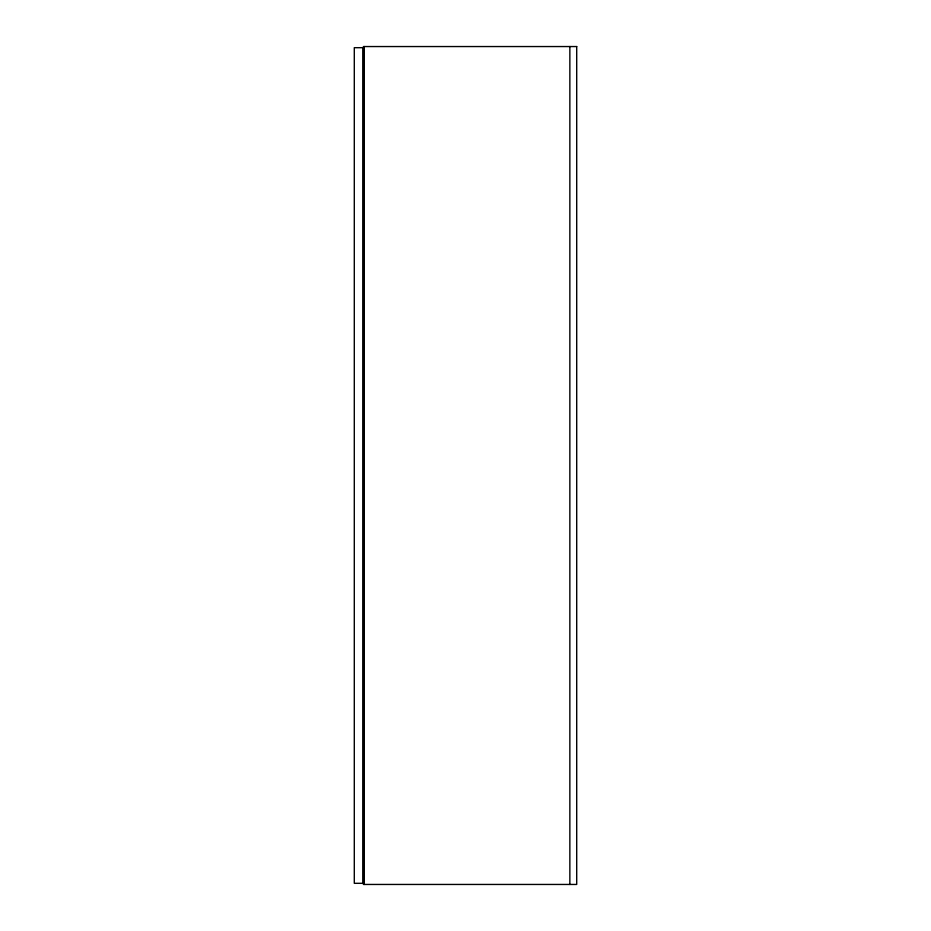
<?xml version="1.0" encoding="UTF-8"?>
<svg xmlns="http://www.w3.org/2000/svg" width="931" height="931" viewBox="0 0 931 931"><rect width="100%" height="100%" fill="white"/><g stroke="black" fill="none" stroke-linecap="round" stroke-linejoin="round"><path stroke-width="1.4" d="M569.853 46.55L569.853 884.45M364.196 46.55L364.196 884.45M576.708 46.55L363.427 46.55L363.427 884.45L576.708 884.45L576.708 46.55M363.043 47.69L354.292 47.69L354.292 883.31L363.043 883.31L363.043 47.69"/></g></svg>
